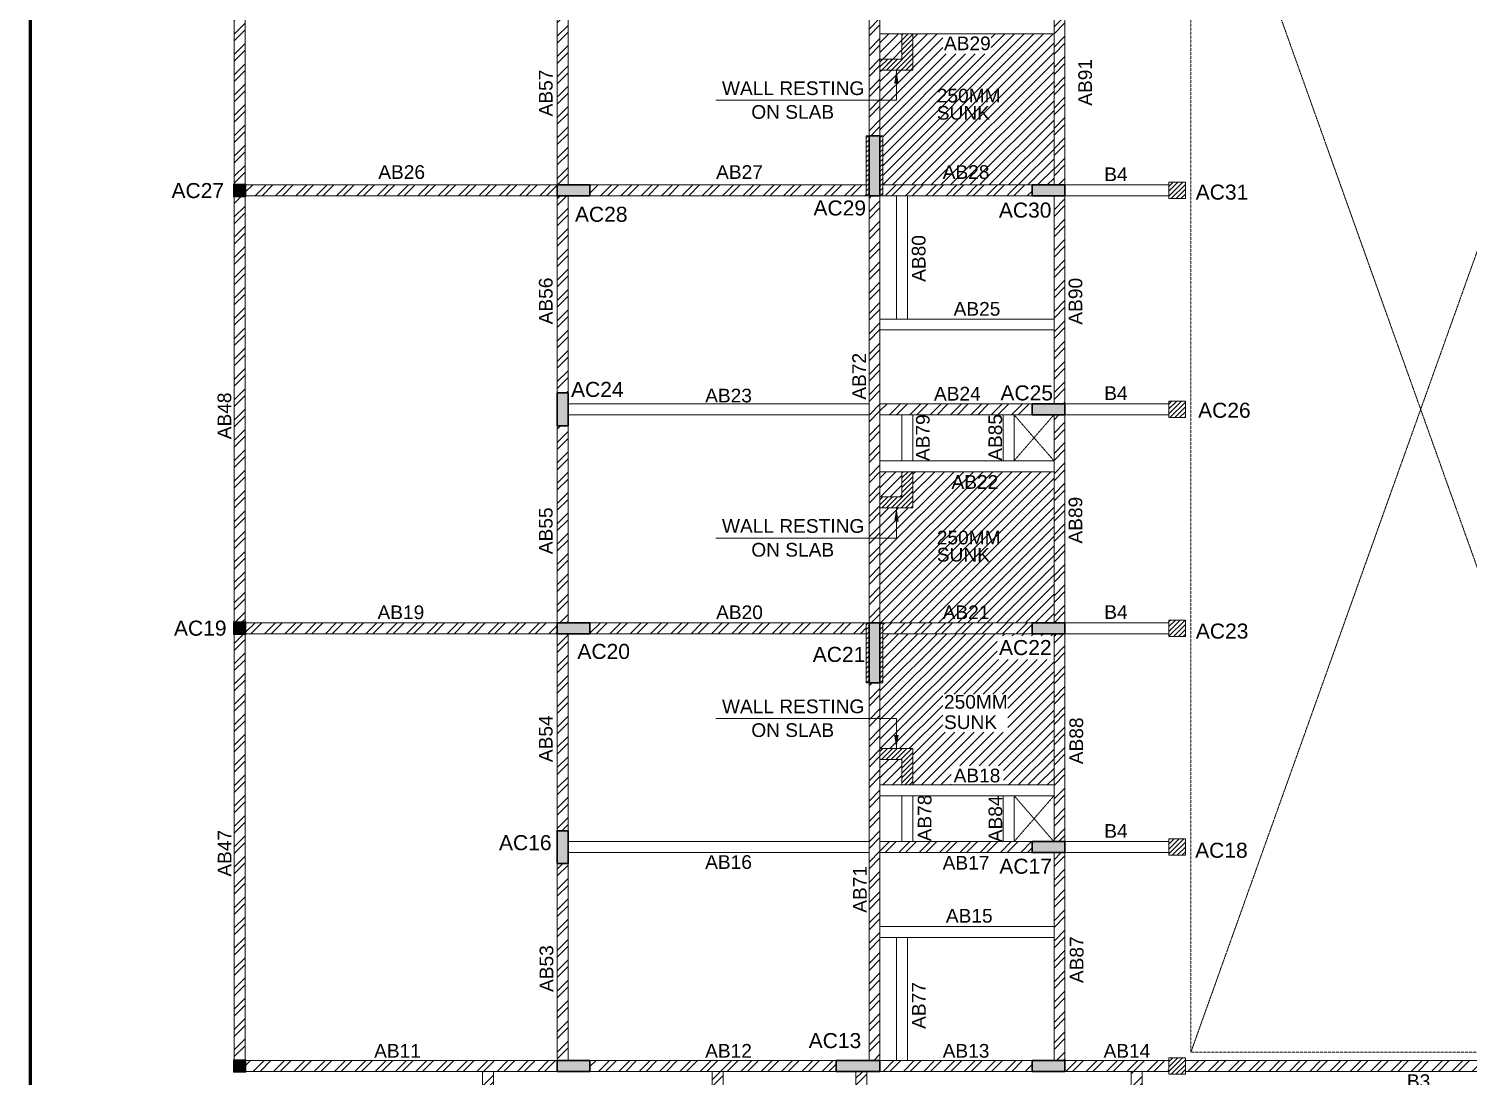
# Model space of a CAD drawing. Header units: metres. Extents: x 79516 to 173451, y -2110733 to -2039064.
# Drawn here: x 79516 to 105818, y -2080394 to -2061254 of the extents above; entities that cross this region are included whole.
import ezdxf
from ezdxf.enums import TextEntityAlignment as Align

# ---------------------------------------------------------------- set-up
doc = ezdxf.new("R2010")
doc.units = ezdxf.units.M
doc.header["$LTSCALE"] = 15
doc.header["$MEASUREMENT"] = 0
doc.linetypes.add('HIDDEN', pattern=[0.375, 0.25, -0.125])
for name, color, linetype, lineweight in [('BEAM NO_ASC', 7, 'Continuous', 20), ('BEAM_ASC', 1, 'Continuous', 20), ('BRICK WALL', 8, 'Continuous', 13), ('COLUMN HATCH_ASC', 155, 'Continuous', 0), ('COLUMN STOP_ASC', 122, 'Continuous', 20), ('COLUMN_ASC', 4, 'Continuous', 30), ('DIMENSION_ASC', 251, 'Continuous', 9), ('DUCT_ASC', 253, 'HIDDEN', 13), ('HATCH_ASC', 253, 'Continuous', 5), ('NEW COLUMN NO._ ASC', 7, 'Continuous', 25), ('STAIR_ASC', 150, 'Continuous', 13), ('TEXT_ASC', 7, 'Continuous', 25), ('VIEWPORT_ASC', 6, 'Continuous', 15), ('WALL ON SALB', 152, 'Continuous', 20)]:
    doc.layers.add(name, color=color, linetype=linetype, lineweight=lineweight)
doc.styles.add('ASC_DIMENSION', font='swiss.ttf', dxfattribs={"height": 250})
doc.styles.add('STANDERD ASC', font='swiss.ttf', dxfattribs={"height": 250})
doc.dimstyles.new('ASC_100mm', dxfattribs={"dimtxt": 250, "dimasz": 250, "dimexe": 50, "dimexo": 50, "dimgap": 100, "dimtad": 1, "dimdec": 0, "dimzin": 0, "dimdsep": 46, "dimtxsty": 'ASC_DIMENSION', "dimcen": 0, "dimclrd": 256, "dimclre": 256, "dimclrt": 7, "dimadec": 0, "dimazin": 0, "dimtfac": 1, "dimtdec": 0, "dimtofl": 0, "dimtmove": 0, "dimatfit": 2, "dimfxl": 1, "dimtolj": 1, "dimtzin": 0, "dimlwd": -1, "dimlwe": -1, "dimarcsym": 1})
pattern_1 = [(45, (-800708.77, -593580.78), (-185.61553, 185.61553), []), (45, (-800585.02, -593580.78), (-185.61553, 185.61553), [])]
pattern_2 = [(225, (-749605.28, -1319435.57), (88.388348, -88.388348), [])]
pattern_3 = [(45, (-866172.724, -431772.72), (-44.1941738, 44.1941738), [])]
pattern_4 = [(45, (-749605.276, -1327435.57), (-44.1941738, 44.1941738), [])]
pattern_5 = [(45, (-791679.156, -1371052.285), (-17.67766953, 17.67766953), [])]

# ---------------------------------------------------------------- blocks, each defined once
blk = doc.blocks.new('dwg5D38')
at = {"layer": 'STAIR_ASC'}
for p, q in [((-18, 28000, 0), (-18, 29100, 0)), ((5837, 29100, 0), (-18, 29100, 0)), ((82, 29100, 0), (82, 28000, 0)), ((367, 28000, 0), (367, 29100, 0)), ((652, 28000, 0), (652, 29100, 0)), ((937, 28000, 0), (937, 29100, 0)), ((1222, 28000, 0), (1222, 29100, 0)), ((1507, 28000, 0), (1507, 29100, 0)), ((1792, 28000, 0), (1792, 29100, 0)), ((2077, 28000, 0), (2077, 29100, 0)), ((2362, 28000, 0), (2362, 29100, 0)), ((2647, 28000, 0), (2647, 29100, 0)), ((2932, 28000, 0), (2932, 29100, 0)), ((3217, 28000, 0), (3217, 29100, 0)), ((3502, 28000, 0), (3502, 29100, 0)), ((3787, 28000, 0), (3787, 29100, 0)), ((4072, 28000, 0), (4072, 29100, 0)), ((4357, 28000, 0), (4357, 29100, 0)), ((4642, 28000, 0), (4642, 29100, 0)), ((4927, 28000, 0), (4927, 29100, 0)), ((5212, 28000, 0), (5212, 29100, 0)), ((19457, 29100, 0), (13602, 29100, 0)), ((14227, 28000, 0), (14227, 29100, 0)), ((14512, 28000, 0), (14512, 29100, 0)), ((14797, 28000, 0), (14797, 29100, 0)), ((15082, 28000, 0), (15082, 29100, 0)), ((15367, 28000, 0), (15367, 29100, 0)), ((15652, 28000, 0), (15652, 29100, 0)), ((15937, 28000, 0), (15937, 29100, 0)), ((16222, 28000, 0), (16222, 29100, 0)), ((16507, 28000, 0), (16507, 29100, 0)), ((16792, 28000, 0), (16792, 29100, 0)), ((17077, 28000, 0), (17077, 29100, 0)), ((17362, 28000, 0), (17362, 29100, 0)), ((17647, 28000, 0), (17647, 29100, 0)), ((17932, 28000, 0), (17932, 29100, 0)), ((18217, 28000, 0), (18217, 29100, 0)), ((18502, 28000, 0), (18502, 29100, 0)), ((18787, 28000, 0), (18787, 29100, 0)), ((19072, 28000, 0), (19072, 29100, 0)), ((19357, 29100, 0), (19357, 28000, 0)), ((19457, 28000, 0), (19457, 29100, 0)), ((-218, 27900, 0), (-218, 28000, 0)), ((-218, 28000, 0), (-18, 28000, 0)), ((5362, 27900, 0), (-218, 27900, 0)), ((82, 28000, 0), (5362, 28000, 0)), ((19357, 28000, 0), (14077, 28000, 0)), ((14077, 27900, 0), (19657, 27900, 0)), ((19657, 28000, 0), (19457, 28000, 0)), ((19657, 27900, 0), (19657, 28000, 0)), ((-800, 1300), (-800, 1200)), ((4780, 1300), (-800, 1300)), ((-800, 1200), (4780, 1200)), ((-600, 1200), (-600, 100)), ((-500, 100), (-500, 1200)), ((-215, 1200), (-215, 100)), ((70, 1200), (70, 100)), ((355, 1200), (355, 100)), ((640, 1200), (640, 100)), ((925, 1200), (925, 100)), ((1210, 1200), (1210, 100)), ((1495, 1200), (1495, 100)), ((1780, 1200), (1780, 100)), ((2065, 1200), (2065, 100)), ((2350, 1200), (2350, 100)), ((2635, 1200), (2635, 100)), ((2920, 1200), (2920, 100)), ((3205, 1200), (3205, 100)), ((3490, 1200), (3490, 100)), ((3775, 1200), (3775, 100)), ((4060, 1200), (4060, 100)), ((4345, 1200), (4345, 100)), ((4630, 1200), (4630, 100)), ((14560, 1300, 0), (20140, 1300, 0)), ((20140, 1200, 0), (14560, 1200, 0)), ((14710, 1200, 0), (14710, 100, 0)), ((14995, 1200, 0), (14995, 100, 0)), ((15280, 1200, 0), (15280, 100, 0)), ((15565, 1200, 0), (15565, 100, 0)), ((15850, 1200, 0), (15850, 100, 0)), ((16135, 1200, 0), (16135, 100, 0)), ((16420, 1200, 0), (16420, 100, 0)), ((16705, 1200, 0), (16705, 100, 0)), ((16990, 1200, 0), (16990, 100, 0)), ((17275, 1200, 0), (17275, 100, 0)), ((17560, 1200, 0), (17560, 100, 0)), ((17845, 1200, 0), (17845, 100, 0)), ((18130, 1200, 0), (18130, 100, 0)), ((18415, 1200, 0), (18415, 100, 0)), ((18700, 1200, 0), (18700, 100, 0)), ((18985, 1200, 0), (18985, 100, 0)), ((19270, 1200, 0), (19270, 100, 0)), ((19555, 1200, 0), (19555, 100, 0)), ((19840, 100, 0), (19840, 1200, 0)), ((19940, 1200, 0), (19940, 100, 0)), ((20140, 1300, 0), (20140, 1200, 0)), ((5255, 100), (-600, 100)), ((19940, 100, 0), (14085, 100, 0))]:
    blk.add_line(p, q, dxfattribs=at)
at = {"layer": 'STAIR_ASC', "elevation": 0}
for points in [[(5537, 27825), (5537, 27825, 0.414214), (5837, 28125), (5837, 29100)], [(13902, 27825), (13902, 27825, -0.414214), (13602, 28125), (13602, 29100)], [(4955, 1375), (4955, 1375, -0.414214), (5255, 1075), (5255, 100)], [(14385, 1375), (14385, 1375, 0.414214), (14085, 1075), (14085, 100)]]:
    blk.add_lwpolyline(points, format="xyb", dxfattribs=at)
at = {"layer": 'STAIR_ASC'}
for centre, radius, start, end in [((5362, 27825, 0), 175, 219.0153, 90), ((5362, 27825, 0), 75.1, 223.7824, 89.7644), ((14077, 27825, 0), 175, 90, 320.9847), ((14078, 27825, 0), 75.1, 90.2356, 316.2176), ((5267, 27744, 0), 50, 35.4902, 215.4902), ((14173, 27744, 0), 50, 324.5098, 144.5098), ((4685, 1456), 50, 144.5098, 324.5098), ((4780, 1375), 175, 270, 140.9847), ((4780, 1375), 75.1, 270.2356, 136.2176), ((14560, 1375, 0), 175, 39.0153, 270), ((14560, 1375, 0), 75.1, 43.7824, 269.7644), ((14655, 1456, 0), 50, 215.4902, 35.4902)]:
    blk.add_arc(centre, radius, start, end, dxfattribs=at)

msp = doc.modelspace()

# ---------------------------------------------------------------- hatches: boundary and pattern name
at = {"layer": 'BRICK WALL'}
h = msp.add_hatch(dxfattribs=at)
h.set_pattern_fill('ANSI32', color=256, scale=700)
h.set_pattern_definition(pattern_1)
h.paths.add_polyline_path([(94869.5, -2060107.5), (94869.5, -2056307.5), (95069.5, -2056307.5), (95069.5, -2056307.5), (95069.5, -2060107.5), (95069.5, -2060307.5), (95069.5, -2061147.5), (95069.5, -2061347.5), (95069.5, -2061807.5), (95069.5, -2062007.5), (95069.5, -2063207.5), (95069.5, -2063207.5), (95069.5, -2063207.5), (94869.5, -2063207.5), (94869.5, -2060307.5)])
h = msp.add_hatch(dxfattribs=at)
h.set_pattern_fill('ANSI32', color=256, scale=700)
h.set_pattern_definition(pattern_1)
h.paths.add_polyline_path([(83269.5, -2064092.5), (83469.5, -2064092.5), (83469.5, -2056322.5), (83269.5, -2056322.5)])
h = msp.add_hatch(dxfattribs=at)
h.set_pattern_fill('ANSI32', color=256, scale=700)
h.set_pattern_definition(pattern_1)
h.paths.add_polyline_path([(89169.5, -2064107.5), (89169.5, -2060507.5), (89369.5, -2060507.5), (89369.5, -2064107.5), (89169.5, -2064107.5)])
h = msp.add_hatch(dxfattribs=at)
h.set_pattern_fill('ANSI32', color=256, scale=700)
h.set_pattern_definition(pattern_1)
h.paths.add_polyline_path([(98449.5, -2064107.5), (98449.5, -2060307.5), (98249.5, -2060307.5), (98249.5, -2064107.5)])
h = msp.add_hatch(dxfattribs=at)
h.set_pattern_fill('ANSI32', color=256, scale=700)
h.set_pattern_definition(pattern_1)
h.paths.add_polyline_path([(83484.5, -2064307.5), (83484.5, -2064107.5), (89169.5, -2064107.5), (89169.5, -2064107.5), (89169.5, -2064289.9), (89169.5, -2064307.5), (89169.5, -2064307.5)])
h = msp.add_hatch(dxfattribs=at)
h.set_pattern_fill('ANSI32', color=256, scale=700)
h.set_pattern_definition(pattern_1)
h.paths.add_polyline_path([(89769.5, -2064307.5), (89769.5, -2064307.5), (89769.5, -2064307.5), (94819.5, -2064307.5), (94819.5, -2064107.5), (89769.5, -2064107.5), (89769.5, -2064307.5)])
h = msp.add_hatch(dxfattribs=at)
h.set_pattern_fill('ANSI32', color=256, scale=700)
h.set_pattern_definition(pattern_1)
h.paths.add_polyline_path([(95369.5, -2064307.5), (95569.5, -2064307.5), (97849.5, -2064307.5), (97849.5, -2064107.5), (95119.5, -2064107.5), (95119.5, -2064307.5)])
h = msp.add_hatch(dxfattribs=at)
h.set_pattern_fill('ANSI32', color=256, scale=700)
h.set_pattern_definition(pattern_1)
h.paths.add_polyline_path([(83469.5, -2072092.5), (83469.5, -2064322.5), (83269.5, -2064322.5), (83269.5, -2072092.5)])
h = msp.add_hatch(dxfattribs=at)
h.set_pattern_fill('ANSI32', color=256, scale=700)
h.set_pattern_definition(pattern_1)
h.paths.add_polyline_path([(89169.5, -2067907.5), (89369.5, -2067907.5), (89369.5, -2064307.5), (89169.5, -2064307.5), (89169.5, -2067907.5)])
h = msp.add_hatch(dxfattribs=at)
h.set_pattern_fill('ANSI32', color=256, scale=700)
h.set_pattern_definition(pattern_1)
h.paths.add_polyline_path([(94869.5, -2068307.5), (94869.5, -2072107.5), (95069.5, -2072107.5), (95069.5, -2072107.6), (95069.5, -2072107.5), (95069.5, -2070007.5), (95069.5, -2069807.5), (95069.5, -2069347.5), (95069.5, -2069147.5), (95069.5, -2068307.5), (95069.5, -2068107.5), (95069.5, -2066757.5), (95069.5, -2066557.5), (95069.5, -2064307.5), (95069.5, -2064307.5), (94869.5, -2064307.5), (94869.5, -2068107.5)])
h = msp.add_hatch(dxfattribs=at)
h.set_pattern_fill('ANSI32', color=256, scale=700)
h.set_pattern_definition(pattern_1)
h.paths.add_polyline_path([(98249.5, -2066757.4), (98249.5, -2068107.5), (98449.5, -2068107.5), (98449.5, -2064307.5), (98449.5, -2064307.5), (98249.5, -2064307.5), (98249.5, -2066557.4)])
h = msp.add_hatch(dxfattribs=at)
h.set_pattern_fill('ANSI32', color=256, scale=700)
h.set_pattern_definition(pattern_1)
h.paths.add_polyline_path([(95069.5, -2068307.5), (95469.5, -2068307.5), (95669.5, -2068307.5), (97519.7, -2068307.5), (97849.5, -2068307.5), (97849.5, -2068107.5), (95069.5, -2068107.5)])
h = msp.add_hatch(dxfattribs=at)
h.set_pattern_fill('ANSI32', color=256, scale=700)
h.set_pattern_definition(pattern_1)
h.paths.add_polyline_path([(98249.5, -2069347.5), (98249.5, -2069147.5), (98249.5, -2069147.5), (98249.5, -2068307.5), (98249.5, -2068307.5), (98449.5, -2068307.5), (98449.5, -2068307.5), (98449.5, -2072107.5), (98249.5, -2072107.5)])
h = msp.add_hatch(dxfattribs=at)
h.set_pattern_fill('ANSI32', color=256, scale=700)
h.set_pattern_definition(pattern_1)
h.paths.add_polyline_path([(89369.5, -2072107.5), (89369.5, -2068507.5), (89169.5, -2068507.5), (89169.5, -2072107.5)])
h = msp.add_hatch(dxfattribs=at)
h.set_pattern_fill('ANSI32', color=256, scale=700)
h.set_pattern_definition(pattern_1)
h.paths.add_polyline_path([(83269.5, -2080092.5), (83469.5, -2080092.5), (83469.5, -2072322.5), (83269.5, -2072322.5)])
h = msp.add_hatch(dxfattribs=at)
h.set_pattern_fill('ANSI32', color=256, scale=700)
h.set_pattern_definition(pattern_1)
h.paths.add_polyline_path([(83484.2, -2072307.5), (83484.2, -2072107.5), (89169.5, -2072107.5), (89169.2, -2072307.5), (83484.2, -2072307.5)])
h = msp.add_hatch(dxfattribs=at)
h.set_pattern_fill('ANSI32', color=256, scale=700)
h.set_pattern_definition(pattern_1)
h.paths.add_polyline_path([(89169.5, -2075907.5), (89369.5, -2075907.5), (89369.5, -2075907.5), (89369.5, -2075907.5), (89369.5, -2072307.5), (89169.5, -2072307.5)])
h = msp.add_hatch(dxfattribs=at)
h.set_pattern_fill('ANSI32', color=256, scale=700)
h.set_pattern_definition(pattern_1)
h.paths.add_polyline_path([(94819.5, -2072307.5), (94819.5, -2072107.5), (89769.5, -2072107.5), (89769.5, -2072307.5), (94819.5, -2072307.5)])
h = msp.add_hatch(dxfattribs=at)
h.set_pattern_fill('ANSI32', color=256, scale=700)
h.set_pattern_definition(pattern_1)
h.paths.add_polyline_path([(95119.5, -2072307.5), (97849.5, -2072307.5), (97849.5, -2072107.5), (95119.5, -2072107.5)])
h = msp.add_hatch(dxfattribs=at)
h.set_pattern_fill('ANSI32', color=256, scale=700)
h.set_pattern_definition(pattern_1)
h.paths.add_polyline_path([(98249.5, -2075267.5), (98249.5, -2076107.5), (98449.5, -2076107.5), (98449.5, -2072307.5), (98449.5, -2072307.5), (98249.5, -2072307.5), (98249.5, -2075067.5), (98249.5, -2075267.5)])
h = msp.add_hatch(dxfattribs=at)
h.set_pattern_fill('ANSI32', color=256, scale=700)
h.set_pattern_definition(pattern_1)
h.paths.add_polyline_path([(95069.5, -2080107.5), (95069.5, -2073207.5), (94869.5, -2073207.5), (94869.5, -2073207.5), (94869.5, -2080107.5)])
h = msp.add_hatch(dxfattribs=at)
h.set_pattern_fill('ANSI32', color=256, scale=700)
h.set_pattern_definition(pattern_1)
h.paths.add_polyline_path([(95069.5, -2076307.5), (97849.5, -2076307.5), (97849.5, -2076107.5), (95069.5, -2076107.5)])
h = msp.add_hatch(dxfattribs=at)
h.set_pattern_fill('ANSI32', color=256, scale=700)
h.set_pattern_definition(pattern_1)
h.paths.add_polyline_path([(89369.5, -2080107.5), (89369.5, -2076507.5), (89169.5, -2076507.5), (89169.5, -2080107.5)])
h = msp.add_hatch(dxfattribs=at)
h.set_pattern_fill('ANSI32', color=256, scale=700)
h.set_pattern_definition(pattern_1)
h.paths.add_polyline_path([(98249.5, -2077657.5), (98249.5, -2076307.5), (98449.5, -2076307.5), (98449.5, -2076307.5), (98449.5, -2080107.5), (98449.5, -2080107.5), (98249.5, -2080107.5), (98249.5, -2077857.5)])
h = msp.add_hatch(dxfattribs=at)
h.set_pattern_fill('ANSI32', color=256, scale=700)
h.set_pattern_definition(pattern_1)
h.paths.add_polyline_path([(83484.5, -2080107.5), (89169.5, -2080107.5), (89169.5, -2080307.5), (88004.5, -2080307.5), (87804.5, -2080307.5), (83484.5, -2080307.5)])
h = msp.add_hatch(dxfattribs=at)
h.set_pattern_fill('ANSI32', color=256, scale=700)
h.set_pattern_definition(pattern_1)
h.paths.add_polyline_path([(89769.5, -2080307.5), (92204.5, -2080307.5), (94269.5, -2080307.5), (94269.5, -2080307.5), (94269.5, -2080307.5), (94269.5, -2080107.5), (94269.5, -2080107.5), (89769.5, -2080107.5), (89769.5, -2080307.5)])
h = msp.add_hatch(dxfattribs=at)
h.set_pattern_fill('ANSI32', color=256, scale=700)
h.set_pattern_definition(pattern_1)
h.paths.add_polyline_path([(97849.5, -2080307.5), (97849.5, -2080107.5), (95569.5, -2080107.5), (95369.5, -2080107.5), (95069.5, -2080107.5), (95069.5, -2080307.5), (97849.5, -2080307.5)])
h = msp.add_hatch(dxfattribs=at)
h.set_pattern_fill('ANSI32', color=256, scale=700)
h.set_pattern_definition(pattern_1)
h.paths.add_polyline_path([(98449.5, -2080307.5), (98449.5, -2080114.4), (98449.5, -2080107.5), (98449.5, -2080107.5), (100349.5, -2080107.5), (100349.5, -2080307.5), (99859.5, -2080307.5), (99659.5, -2080307.5)])
h = msp.add_hatch(dxfattribs=at)
h.set_pattern_fill('ANSI32', color=256, scale=700)
h.set_pattern_definition(pattern_1)
h.paths.add_polyline_path([(100649.5, -2080307.5), (109249.5, -2080307.5), (109249.5, -2080107.5), (100649.5, -2080107.5)])
h = msp.add_hatch(dxfattribs=at)
h.set_pattern_fill('ANSI32', color=256, scale=700)
h.set_pattern_definition(pattern_1)
h.paths.add_polyline_path([(87804.5, -2082707.5), (88004.5, -2082707.5), (88004.5, -2080307.5), (87804.5, -2080307.5)])
h = msp.add_hatch(dxfattribs=at)
h.set_pattern_fill('ANSI32', color=256, scale=700)
h.set_pattern_definition(pattern_1)
h.paths.add_polyline_path([(92004.5, -2080307.5), (92204.5, -2080307.5), (92204.5, -2081507.5), (92204.5, -2081707.5), (92204.5, -2082707.5), (92004.5, -2082707.5)])
h = msp.add_hatch(dxfattribs=at)
h.set_pattern_fill('ANSI32', color=256, scale=700)
h.set_pattern_definition(pattern_1)
h.paths.add_polyline_path([(94629.5, -2082707.5), (94829.5, -2082707.5), (94829.5, -2080307.5), (94629.5, -2080307.5)])
h = msp.add_hatch(dxfattribs=at)
h.set_pattern_fill('ANSI32', color=256, scale=700)
h.set_pattern_definition(pattern_1)
h.paths.add_polyline_path([(99859.5, -2081507.5), (99859.5, -2080307.5), (99659.5, -2080307.5), (99659.5, -2082707.5), (99859.5, -2082707.5)])
at = {"layer": 'COLUMN HATCH_ASC'}
h = msp.add_hatch(color=256, dxfattribs=at)
h.dxf.hatch_style = 1
h.paths.add_polyline_path([(94869.5, -2064307.5), (94869.5, -2063207.5), (95069.5, -2063207.5), (95069.5, -2064307.5)])
h = msp.add_hatch(color=256, dxfattribs=at)
h.dxf.hatch_style = 1
h.paths.add_polyline_path([(83269.5, -2064107.5), (83269.5, -2064307.5), (83469.5, -2064307.5), (83469.5, -2064107.5)])
h = msp.add_hatch(color=256, dxfattribs=at)
h.dxf.hatch_style = 1
h.paths.add_polyline_path([(89169.5, -2064307.5), (89169.5, -2064107.5), (89769.5, -2064107.5), (89769.5, -2064307.5)])
h = msp.add_hatch(color=256, dxfattribs=at)
h.dxf.hatch_style = 1
h.paths.add_polyline_path([(97849.5, -2064307.5), (97849.5, -2064107.5), (98449.5, -2064107.5), (98449.5, -2064307.5)])
h = msp.add_hatch(color=256, dxfattribs=at)
h.dxf.hatch_style = 1
h.paths.add_polyline_path([(89169.5, -2068507.5), (89169.5, -2067907.5), (89369.5, -2067907.5), (89369.5, -2068507.5)])
h = msp.add_hatch(color=256, dxfattribs=at)
h.dxf.hatch_style = 1
h.paths.add_polyline_path([(97849.5, -2068307.5), (97849.5, -2068107.5), (98449.5, -2068107.5), (98449.5, -2068307.5)])
h = msp.add_hatch(color=256, dxfattribs=at)
h.dxf.hatch_style = 1
h.paths.add_polyline_path([(83269.2, -2072307.5), (83269.2, -2072107.5), (83469.2, -2072107.5), (83469.2, -2072307.5)])
h = msp.add_hatch(color=256, dxfattribs=at)
h.dxf.hatch_style = 1
h.paths.add_polyline_path([(89169.5, -2072307.5), (89169.5, -2072107.5), (89769.5, -2072107.5), (89769.5, -2072307.5)])
h = msp.add_hatch(color=256, dxfattribs=at)
h.dxf.hatch_style = 1
h.paths.add_polyline_path([(94869.5, -2073207.5), (94869.5, -2072107.5), (95069.5, -2072107.5), (95069.5, -2073207.5)])
h = msp.add_hatch(color=256, dxfattribs=at)
h.dxf.hatch_style = 1
h.paths.add_polyline_path([(97849.5, -2072307.5), (97849.5, -2072107.5), (98449.5, -2072107.5), (98449.5, -2072307.5)])
h = msp.add_hatch(color=256, dxfattribs=at)
h.dxf.hatch_style = 1
h.paths.add_polyline_path([(89169.5, -2076507.5), (89169.5, -2075907.5), (89369.5, -2075907.5), (89369.5, -2076507.5)])
h = msp.add_hatch(color=256, dxfattribs=at)
h.dxf.hatch_style = 1
h.paths.add_polyline_path([(97849.5, -2076307.5), (97849.5, -2076107.5), (98449.5, -2076107.5), (98449.5, -2076307.5)])
h = msp.add_hatch(color=256, dxfattribs=at)
h.dxf.hatch_style = 1
h.paths.add_polyline_path([(83269.5, -2080307.5), (83269.5, -2080107.5), (83469.5, -2080107.5), (83469.5, -2080307.5)])
h = msp.add_hatch(color=256, dxfattribs=at)
h.dxf.hatch_style = 1
h.paths.add_polyline_path([(89169.5, -2080307.5), (89169.5, -2080107.5), (89769.5, -2080107.5), (89769.5, -2080307.5)])
h = msp.add_hatch(color=256, dxfattribs=at)
h.dxf.hatch_style = 1
h.paths.add_polyline_path([(94269.5, -2080307.5), (94269.5, -2080107.5), (95069.5, -2080107.5), (95069.5, -2080307.5)])
h = msp.add_hatch(color=256, dxfattribs=at)
h.dxf.hatch_style = 1
h.paths.add_polyline_path([(97849.5, -2080307.5), (97849.5, -2080107.5), (98449.5, -2080107.5), (98449.5, -2080307.5)])
at = {"layer": 'COLUMN STOP_ASC'}
h = msp.add_hatch(dxfattribs=at)
h.set_pattern_fill('ANSI31', color=256, scale=500, style=0)
h.set_pattern_definition([(45, (-792452.14, -1361913.204), (-44.1941738, 44.1941738), [])])
h.paths.add_polyline_path([(94819.5, -2063207.5), (94819.5, -2064307.5), (94869.5, -2064307.5), (94869.5, -2063207.5)])
h = msp.add_hatch(dxfattribs=at)
h.set_pattern_fill('ANSI31', color=256, scale=500, style=0)
h.set_pattern_definition([(45, (-792202.14, -1361913.204), (-44.1941738, 44.1941738), [])])
h.paths.add_polyline_path([(95069.5, -2063207.5), (95069.5, -2064307.5), (95119.5, -2064307.5), (95119.5, -2063207.5)])
h = msp.add_hatch(dxfattribs=at)
h.set_pattern_fill('ANSI31', color=256, scale=200, style=0)
h.set_pattern_definition(pattern_5)
h.paths.add_polyline_path([(83254.5, -2064092.5), (83254.5, -2064322.5), (83484.5, -2064322.5), (83484.5, -2064092.5)])
h.paths.add_polyline_path([(83269.5, -2064107.5), (83269.5, -2064307.5), (83469.5, -2064307.5), (83469.5, -2064107.5)], flags=0)
h = msp.add_hatch(dxfattribs=at)
h.set_pattern_fill('ANSI31', color=256, scale=500, style=0)
h.set_pattern_definition(pattern_3)
h.paths.add_polyline_path([(100349.5, -2064357.5), (100349.5, -2064057.5), (100649.5, -2064057.5), (100649.5, -2064357.5)])
h = msp.add_hatch(dxfattribs=at)
h.set_pattern_fill('ANSI31', color=256, scale=500, style=0)
h.set_pattern_definition(pattern_3)
h.paths.add_polyline_path([(100349.5, -2068057.5), (100349.5, -2068357.5), (100649.5, -2068357.5), (100649.5, -2068057.5)])
h = msp.add_hatch(dxfattribs=at)
h.set_pattern_fill('ANSI31', color=256, scale=200, style=0)
h.set_pattern_definition(pattern_5)
h.paths.add_polyline_path([(83254.2, -2072322.5), (83254.2, -2072092.5), (83484.2, -2072092.5), (83484.2, -2072322.5)])
h.paths.add_polyline_path([(83269.2, -2072307.5), (83269.2, -2072107.5), (83469.2, -2072107.5), (83469.2, -2072307.5)], flags=0)
h = msp.add_hatch(dxfattribs=at)
h.set_pattern_fill('ANSI31', color=256, scale=500, style=0)
h.set_pattern_definition(pattern_3)
h.paths.add_polyline_path([(100349.5, -2072357.5), (100349.5, -2072057.5), (100649.5, -2072057.5), (100649.5, -2072357.5)])
h = msp.add_hatch(dxfattribs=at)
h.set_pattern_fill('ANSI31', color=256, scale=500, style=0)
h.set_pattern_definition([(45, (-792452.14, -1370813.205), (-44.1941738, 44.1941738), [])])
h.paths.add_polyline_path([(94819.5, -2072107.5), (94819.5, -2073207.5), (94869.5, -2073207.5), (94869.5, -2072107.5)])
h = msp.add_hatch(dxfattribs=at)
h.set_pattern_fill('ANSI31', color=256, scale=500, style=0)
h.set_pattern_definition([(45, (-792202.14, -1370813.204), (-44.1941738, 44.1941738), [])])
h.paths.add_polyline_path([(95069.5, -2072107.5), (95069.5, -2073207.5), (95119.5, -2073207.5), (95119.5, -2072107.5)])
h = msp.add_hatch(dxfattribs=at)
h.set_pattern_fill('ANSI31', color=256, scale=500, style=0)
h.set_pattern_definition(pattern_3)
h.paths.add_polyline_path([(100349.5, -2076357.5), (100349.5, -2076057.5), (100649.5, -2076057.5), (100649.5, -2076357.5)])
h = msp.add_hatch(dxfattribs=at)
h.set_pattern_fill('ANSI31', color=256, scale=200, style=0)
h.set_pattern_definition(pattern_5)
h.paths.add_polyline_path([(83254.5, -2080322.5), (83254.5, -2080092.5), (83484.5, -2080092.5), (83484.5, -2080322.5)])
h.paths.add_polyline_path([(83269.5, -2080307.5), (83269.5, -2080107.5), (83469.5, -2080107.5), (83469.5, -2080307.5)], flags=0)
h = msp.add_hatch(dxfattribs=at)
h.set_pattern_fill('ANSI31', color=256, scale=500, style=0)
h.set_pattern_definition(pattern_3)
h.paths.add_polyline_path([(100349.5, -2080357.5), (100349.5, -2080057.5), (100649.5, -2080057.5), (100649.5, -2080357.5)])
at = {"layer": 'HATCH_ASC'}
h = msp.add_hatch(dxfattribs=at)
h.set_pattern_fill('ANSI31', color=256, scale=1000, angle=180, style=0)
h.set_pattern_definition(pattern_2)
h.paths.add_polyline_path([(95069.5, -2061807.5), (95069.5, -2062007.5), (95669.5, -2062007.5), (95669.5, -2061347.5), (95469.5, -2061347.5), (95069.5, -2061347.5)])
h.paths.add_polyline_path([(96184.9, -2061324.1), (96184.9, -2061709.5), (97136.2, -2061709.5), (97136.2, -2061324.1)], flags=24)
h = msp.add_hatch(dxfattribs=at)
h.set_pattern_fill('ANSI31', color=256, scale=1000, angle=180, style=0)
h.set_pattern_definition(pattern_2)
edge = h.paths.add_edge_path(flags=24)
edge.add_line((96160.8, -2064061.1), (96160.8, -2063675.7))
edge.add_line((96160.8, -2064061.1), (97111.4, -2064061.1))
edge.add_line((97111.4, -2064061.1), (97111.4, -2063675.7))
edge.add_line((97111.4, -2063675.7), (96160.8, -2063675.7))
edge = h.paths.add_edge_path(flags=24)
edge.add_line((96054.3, -2062671.5), (96054.3, -2062286))
edge.add_line((96054.3, -2062671.5), (97294.6, -2062671.5))
edge.add_line((97294.6, -2062671.5), (97294.6, -2062286))
edge.add_line((97294.6, -2062286), (96054.3, -2062286))
h.paths.add_polyline_path([(96057.3, -2062592), (96057.3, -2062987.1), (97124.1, -2062987.1), (97124.1, -2062592)], flags=24)
h.paths.add_polyline_path([(98249.5, -2061347.5), (97102.2, -2061347.5), (97100.4, -2061712.4), (96216.6, -2061712.4), (96218.3, -2061347.5), (95669.5, -2061347.5), (95669.5, -2062007.5), (95069.5, -2062007.5), (95069.5, -2063207.5), (95119.5, -2063207.5), (95119.5, -2064107.5), (97849.5, -2064107.5), (97849.5, -2064107.5), (98249.5, -2064107.5)])
h = msp.add_hatch(dxfattribs=at)
h.set_pattern_fill('ANSI31', color=256, scale=1000, angle=180, style=0)
h.set_pattern_definition(pattern_2)
h.paths.add_polyline_path([(95069.5, -2072107.5), (95069.5, -2069347.5), (95469.5, -2069347.5), (95469.5, -2069807.5), (95069.5, -2069807.5), (95069.5, -2070007.5), (95669.5, -2070007.5), (95669.5, -2069347.5), (98249.5, -2069347.5), (98249.5, -2072107.5), (97849.5, -2072107.5), (97849.5, -2072107.5), (95119.5, -2072107.5), (95069.5, -2072107.5), (95069.5, -2072107.5)])
edge = h.paths.add_edge_path(flags=24)
edge.add_line((96054.3, -2070746.7), (96054.3, -2070361.3))
edge.add_line((96054.3, -2070746.7), (97294.6, -2070746.7))
edge.add_line((97294.6, -2070746.7), (97294.6, -2070361.3))
edge.add_line((97294.6, -2070361.3), (96054.3, -2070361.3))
h.paths.add_polyline_path([(96057.3, -2070667.3), (96057.3, -2071062.4), (97124.1, -2071062.4), (97124.1, -2070667.3)], flags=24)
h.paths.add_polyline_path([(96324, -2069341.3), (96324, -2069716.3), (97268.6, -2069716.3), (97268.6, -2069341.3)], flags=24)
h.paths.add_polyline_path([(96162.5, -2071722.4), (96162.5, -2072097.4), (97051.6, -2072097.4), (97051.6, -2071722.4)], flags=24)
h = msp.add_hatch(dxfattribs=at)
h.set_pattern_fill('ANSI31', color=256, scale=1000, angle=180, style=0)
h.set_pattern_definition(pattern_2)
h.paths.add_polyline_path([(95069.5, -2073207.5), (95119.5, -2073207.5), (95119.5, -2072307.5), (97849.5, -2072307.5), (98249.5, -2072307.5), (98249.5, -2072348.7), (97212, -2072348.7), (97212, -2072776.5), (98249.5, -2072776.5), (98249.5, -2075067.5), (97325.1, -2075067.5), (97325.1, -2074721.4), (96371.6, -2074721.4), (96371.6, -2075067.5), (95669.5, -2075067.5), (95669.5, -2074407.5), (95069.5, -2074407.5), (95069.5, -2073207.5)])
h.paths.add_polyline_path([(96215.9, -2073707.8), (96215.9, -2073407), (97391.7, -2073407), (97391.7, -2073707.8)])
h.paths.add_polyline_path([(96215.9, -2073407), (97391.7, -2073407), (97391.7, -2073707.8), (97220.6, -2073707.8), (96215.9, -2073707.8)])
edge = h.paths.add_edge_path()
edge.add_line((97406.2, -2074105.3), (97406.2, -2073411.5))
edge.add_line((97406.2, -2074105.3), (96215.9, -2074105.3))
edge.add_line((96215.9, -2074105.3), (96215.9, -2073411.5))
edge.add_line((96215.9, -2073411.5), (97406.2, -2073411.5))
h = msp.add_hatch(dxfattribs=at)
h.set_pattern_fill('ANSI31', color=256, scale=1000, angle=180, style=0)
h.set_pattern_definition(pattern_2)
h.paths.add_polyline_path([(95069.5, -2075067.5), (95069.5, -2074607.5), (95469.5, -2074607.5), (95469.5, -2075067.5)])
at = {"layer": 'WALL ON SALB'}
h = msp.add_hatch(dxfattribs=at)
h.set_pattern_fill('ANSI31', color=256, scale=500)
h.set_pattern_definition([(45, (-749605.276, -1319435.57), (-44.1941738, 44.1941738), [])])
h.paths.add_polyline_path([(95469.5, -2061807.5), (95069.5, -2061807.5), (95069.5, -2062007.5), (95669.5, -2062007.5), (95669.5, -2061347.5), (95469.5, -2061347.5)])
h = msp.add_hatch(dxfattribs=at)
h.set_pattern_fill('ANSI31', color=256, scale=500)
h.set_pattern_definition(pattern_4)
h.paths.add_polyline_path([(95069.5, -2069807.5), (95069.5, -2070007.5), (95669.5, -2070007.5), (95669.5, -2069347.5), (95469.5, -2069347.5), (95469.5, -2069807.5)])
h = msp.add_hatch(dxfattribs=at)
h.set_pattern_fill('ANSI31', color=256, scale=500)
h.set_pattern_definition(pattern_4)
h.paths.add_polyline_path([(95069.5, -2074607.5), (95069.5, -2074407.5), (95669.5, -2074407.5), (95669.5, -2075067.5), (95469.5, -2075067.5), (95469.5, -2074607.5)])

# ---------------------------------------------------------------- linework, layer by layer
at = {"layer": 'BEAM_ASC'}
for p, q in [((94869.5, -2063207.6, -4047.6), (94869.5, -2056307.5, -4047.6)), ((95069.5, -2063207.6, -4047.6), (95069.5, -2056307.5, -4047.6)), ((83269.5, -2056322.5, -4047.6), (83269.5, -2064092.5, -4047.6)), ((83469.5, -2056322.5, -4047.6), (83469.5, -2064092.5, -4047.6)), ((89169.5, -2064107.5, -4047.6), (89169.5, -2060507.5, -4047.6)), ((89369.5, -2064107.5, -4047.6), (89369.5, -2060507.5, -4047.6)), ((98249.5, -2060307.5, -4047.6), (98249.5, -2064107.5, -4047.6)), ((98449.5, -2060307.5, -4047.6), (98449.5, -2064107.5, -4047.6)), ((98249.5, -2061347.5, -4047.6), (95069.5, -2061347.5, -4047.6)), ((83484.5, -2064107.5, -4047.6), (89169.5, -2064107.5, -4047.6)), ((89769.5, -2064107.5, -4047.6), (94819.5, -2064107.5, -4047.6)), ((97849.5, -2064107.5, -4047.6), (95119.5, -2064107.5, -4047.6)), ((100349.5, -2064107.5, -4047.6), (98449.5, -2064107.5, -4047.6)), ((83269.5, -2064322.5, -4047.6), (83269.5, -2072092.5, -4047.6)), ((83469.5, -2064322.5, -4047.6), (83469.5, -2072092.5, -4047.6)), ((83484.5, -2064307.5, -4047.6), (89169.5, -2064307.5, -4047.6)), ((89169.5, -2067907.5, -4047.6), (89169.5, -2064307.5, -4047.6)), ((89369.5, -2067907.5, -4047.6), (89369.5, -2064307.5, -4047.6)), ((89769.5, -2064307.5, -4047.6), (94819.5, -2064307.5, -4047.6)), ((94869.5, -2072107.6, -4047.6), (94869.5, -2064307.5, -4047.6)), ((95069.5, -2072107.6, -4047.6), (95069.5, -2064307.5, -4047.6)), ((97849.5, -2064307.5, -4047.6), (95119.5, -2064307.5, -4047.6)), ((95369.5, -2064307.5, -4047.6), (95369.5, -2066557.5, -4047.6)), ((95569.5, -2064307.5, -4047.6), (95569.5, -2066557.5, -4047.6)), ((98249.5, -2064307.5, -4047.6), (98249.5, -2068107.5, -4047.6)), ((98449.5, -2064307.5, -4047.6), (98449.5, -2068107.5, -4047.6)), ((100349.5, -2064307.5, -4047.6), (98449.5, -2064307.5, -4047.6)), ((95069.5, -2066557.5, -4047.6), (98249.5, -2066557.4, -4047.6)), ((95069.5, -2066757.5, -4047.6), (98249.5, -2066757.4, -4047.6)), ((89369.5, -2068107.5, -4047.6), (94869.5, -2068107.5, -4047.6)), ((97849.5, -2068107.5, -4047.6), (95069.5, -2068107.5, -4047.6)), ((100349.5, -2068107.5, -4047.6), (98449.5, -2068107.5, -4047.6)), ((89369.5, -2068307.5, -4047.6), (94869.5, -2068307.5, -4047.6)), ((97849.5, -2068307.5, -4047.6), (95069.5, -2068307.5, -4047.6)), ((95469.5, -2068307.5, -4047.6), (95469.5, -2069147.5, -4047.6)), ((95669.5, -2068307.5, -4047.6), (95669.5, -2069147.5, -4047.6)), ((97319.7, -2068307.5, -4047.6), (97319.7, -2069147.5, -4047.6)), ((97519.7, -2068307.5, -4047.6), (97519.7, -2069147.5, -4047.6)), ((98249.5, -2068307.5, -4047.6), (98249.5, -2072107.5, -4047.6)), ((98449.5, -2068307.5, -4047.6), (98449.5, -2072107.5, -4047.6)), ((100349.5, -2068307.5, -4047.6), (98449.5, -2068307.5, -4047.6)), ((89169.5, -2072107.5, -4047.6), (89169.5, -2068507.5, -4047.6)), ((89369.5, -2072107.5, -4047.6), (89369.5, -2068507.5, -4047.6)), ((98249.5, -2069147.5, -4047.6), (95069.5, -2069147.5, -4047.6)), ((98249.5, -2069347.5, -4047.6), (95069.5, -2069347.5, -4047.6)), ((83269.5, -2072322.5, -4047.6), (83269.5, -2080092.5, -4047.6)), ((83469.5, -2072322.5, -4047.6), (83469.5, -2080092.5, -4047.6)), ((83484.2, -2072107.5, -4047.6), (89169.2, -2072107.5, -4047.6)), ((83484.2, -2072307.5, -4047.6), (89169.2, -2072307.5, -4047.6)), ((89169.5, -2075907.5, -4047.6), (89169.5, -2072307.5, -4047.6)), ((89369.5, -2075907.5, -4047.6), (89369.5, -2072307.5, -4047.6)), ((89769.5, -2072107.5, -4047.6), (94819.5, -2072107.5, -4047.6)), ((89769.5, -2072307.5, -4047.6), (94819.5, -2072307.5, -4047.6)), ((95119.5, -2072107.5, -4047.6), (97849.5, -2072107.5, -4047.6)), ((95119.5, -2072307.5, -4047.6), (97849.5, -2072307.5, -4047.6)), ((98249.5, -2072307.5, -4047.6), (98249.5, -2076107.5, -4047.6)), ((100349.5, -2072107.5, -4047.6), (98449.5, -2072107.5, -4047.6)), ((98449.5, -2072307.5, -4047.6), (98449.5, -2076107.5, -4047.6)), ((100349.5, -2072307.5, -4047.6), (98449.5, -2072307.5, -4047.6)), ((94869.5, -2073207.5, -4047.6), (94869.5, -2080107.5, -4047.6)), ((95069.5, -2073207.5, -4047.6), (95069.5, -2080107.5, -4047.6)), ((98249.5, -2075067.5, -4047.6), (95069.5, -2075067.5, -4047.6)), ((98249.5, -2075267.5, -4047.6), (95069.5, -2075267.5, -4047.6)), ((95469.5, -2075267.5, -4047.6), (95469.5, -2076107.5, -4047.6)), ((95669.5, -2075267.5, -4047.6), (95669.5, -2076107.5, -4047.6)), ((97319.7, -2075267.5, -4047.6), (97319.7, -2076107.5, -4047.6)), ((97519.7, -2075267.5, -4047.6), (97519.7, -2076107.5, -4047.6)), ((94869.5, -2076107.5, -4047.6), (89369.5, -2076107.5, -4047.6)), ((97849.5, -2076107.5, -4047.6), (95069.5, -2076107.5, -4047.6)), ((100349.5, -2076107.5, -4047.6), (98449.5, -2076107.5, -4047.6)), ((89169.5, -2076507.5, -4047.6), (89169.5, -2080107.5, -4047.6)), ((94869.5, -2076307.5, -4047.6), (89369.5, -2076307.5, -4047.6)), ((89369.5, -2076507.5, -4047.6), (89369.5, -2080107.5, -4047.6)), ((97849.5, -2076307.5, -4047.6), (95069.5, -2076307.5, -4047.6)), ((98249.5, -2076307.5, -4047.6), (98249.5, -2080107.5, -4047.6)), ((98449.5, -2076307.5, -4047.6), (98449.5, -2080107.5, -4047.6)), ((100349.5, -2076307.5, -4047.6), (98449.5, -2076307.5, -4047.6)), ((95069.5, -2077657.5, -4047.6), (98249.5, -2077657.5, -4047.6)), ((95069.5, -2077857.5, -4047.6), (98249.5, -2077857.5, -4047.6)), ((95369.5, -2077857.5, -4047.6), (95369.5, -2080107.5, -4047.6)), ((95569.5, -2077857.5, -4047.6), (95569.5, -2080107.5, -4047.6)), ((83484.5, -2080107.5, -4047.6), (89169.5, -2080107.5, -4047.6)), ((89769.5, -2080107.5, -4047.6), (94269.5, -2080107.5, -4047.6)), ((95069.4, -2080107.5, -4047.6), (97849.5, -2080107.5, -4047.6)), ((98449.4, -2080107.5, -4047.6), (100349.5, -2080107.5, -4047.6)), ((100649.5, -2080107.5, -4047.6), (109249.5, -2080107.5, -4047.6)), ((83484.5, -2080307.5, -4047.6), (89169.5, -2080307.5, -4047.6)), ((87804.5, -2082707.5, -4047.6), (87804.5, -2080307.5, -4047.6)), ((88004.5, -2082707.5, -4047.6), (88004.5, -2080307.5, -4047.6)), ((89769.5, -2080307.5, -4047.6), (94269.5, -2080307.5, -4047.6)), ((92004.5, -2080307.5, -4047.6), (92004.5, -2082707.5, -4047.6)), ((92204.5, -2080307.5, -4047.6), (92204.5, -2082707.5, -4047.6)), ((94629.5, -2080307.5, -4047.6), (94629.5, -2082707.5, -4047.6)), ((94829.5, -2080307.5, -4047.6), (94829.5, -2082707.4, -4047.6)), ((95069.4, -2080307.5, -4047.6), (97849.5, -2080307.5, -4047.6)), ((98449.4, -2080307.5, -4047.6), (100349.5, -2080307.5, -4047.6)), ((99659.5, -2080307.5, -4047.6), (99659.5, -2082707.5, -4047.6)), ((99859.5, -2080307.5, -4047.6), (99859.5, -2082707.5, -4047.6)), ((100649.5, -2080307.5, -4047.6), (109249.5, -2080307.5, -4047.6))]:
    msp.add_line(p, q, dxfattribs=at)
at = {"layer": 'COLUMN STOP_ASC', "elevation": -4047.6}
for points in [[(94869.5, -2063207.5), (94819.5, -2063207.5), (94819.5, -2064307.5), (94869.5, -2064307.5)], [(95119.5, -2063207.5), (95069.5, -2063207.5), (95069.5, -2064307.5), (95119.5, -2064307.5)], [(83484.5, -2064092.5), (83254.5, -2064092.5), (83254.5, -2064322.5), (83484.5, -2064322.5)], [(100349.5, -2064057.5), (100649.5, -2064057.5), (100649.5, -2064357.5), (100349.5, -2064357.5)], [(100349.5, -2068057.5), (100649.5, -2068057.5), (100649.5, -2068357.5), (100349.5, -2068357.5)], [(83484.2, -2072322.5), (83254.2, -2072322.5), (83254.2, -2072092.5), (83484.2, -2072092.5)], [(100349.5, -2072057.5), (100649.5, -2072057.5), (100649.5, -2072357.5), (100349.5, -2072357.5)], [(94869.5, -2072107.5), (94819.5, -2072107.5), (94819.5, -2073207.5), (94869.5, -2073207.5)], [(95119.5, -2072107.5), (95069.5, -2072107.5), (95069.5, -2073207.5), (95119.5, -2073207.5)], [(100349.5, -2076057.5), (100649.5, -2076057.5), (100649.5, -2076357.5), (100349.5, -2076357.5)], [(83484.5, -2080322.5), (83254.5, -2080322.5), (83254.5, -2080092.5), (83484.5, -2080092.5)], [(100349.5, -2080057.5), (100649.5, -2080057.5), (100649.5, -2080357.5), (100349.5, -2080357.5)]]:
    msp.add_lwpolyline(points, close=True, dxfattribs=at)
at = {"layer": 'COLUMN_ASC', "elevation": -4047.6}
for points in [[(94869.5, -2064307.5), (95069.5, -2064307.5), (95069.5, -2063207.5), (94869.5, -2063207.5)], [(83469.5, -2064107.5), (83269.5, -2064107.5), (83269.5, -2064307.5), (83469.5, -2064307.5)], [(89769.5, -2064307.5), (89769.5, -2064107.5), (89169.5, -2064107.5), (89169.5, -2064307.5)], [(98449.5, -2064307.5), (98449.5, -2064107.5), (97849.5, -2064107.5), (97849.5, -2064307.5)], [(89169.5, -2068507.5), (89369.5, -2068507.5), (89369.5, -2067907.5), (89169.5, -2067907.5)], [(98449.5, -2068307.5), (98449.5, -2068107.5), (97849.5, -2068107.5), (97849.5, -2068307.5)], [(83469.2, -2072307.5), (83269.2, -2072307.5), (83269.2, -2072107.5), (83469.2, -2072107.5)], [(89769.5, -2072307.5), (89769.5, -2072107.5), (89169.5, -2072107.5), (89169.5, -2072307.5)], [(94869.5, -2073207.5), (95069.5, -2073207.5), (95069.5, -2072107.5), (94869.5, -2072107.5)], [(98449.5, -2072307.5), (98449.5, -2072107.5), (97849.5, -2072107.5), (97849.5, -2072307.5)], [(89169.5, -2076507.5), (89369.5, -2076507.5), (89369.5, -2075907.5), (89169.5, -2075907.5)], [(98449.5, -2076307.5), (98449.5, -2076107.5), (97849.5, -2076107.5), (97849.5, -2076307.5)], [(83469.5, -2080307.5), (83269.5, -2080307.5), (83269.5, -2080107.5), (83469.5, -2080107.5)], [(89769.5, -2080307.5), (89769.5, -2080107.5), (89169.5, -2080107.5), (89169.5, -2080307.5)], [(95069.5, -2080307.5), (95069.5, -2080107.5), (94269.5, -2080107.5), (94269.5, -2080307.5)], [(98449.5, -2080307.5), (98449.5, -2080107.5), (97849.5, -2080107.5), (97849.5, -2080307.5)]]:
    msp.add_lwpolyline(points, close=True, dxfattribs=at)
at = {"layer": 'DUCT_ASC'}
for p, q in [((109149.5, -2079957.5, -4047.6), (100749.5, -2056457.5, -4047.6)), ((109149.5, -2056457.5, -4047.6), (100749.5, -2079957.5, -4047.6)), ((98249.5, -2068307.5, -4047.6), (97519.7, -2069147.5, -4047.6)), ((97519.7, -2068307.5, -4047.6), (98249.5, -2069147.5, -4047.6)), ((97519.7, -2075267.5, -4047.6), (98249.5, -2076107.5, -4047.6)), ((98249.5, -2075267.5, -4047.6), (97519.7, -2076107.5, -4047.6))]:
    msp.add_line(p, q, dxfattribs=at)
at = {"layer": 'DUCT_ASC', "elevation": -4047.6}
msp.add_lwpolyline([(100749.5, -2056457.5), (109149.5, -2056457.5), (109149.5, -2079957.5), (100749.5, -2079957.5)], close=True, dxfattribs=at)
at = {"layer": 'VIEWPORT_ASC', "const_width": 55.8}
msp.add_lwpolyline([(173335.8, -2110704.2), (79543.7, -2110705.1), (79543.7, -2044459.6), (173335.8, -2044458.6)], close=True, dxfattribs=at)
at = {"layer": 'WALL ON SALB', "elevation": -4047.6}
for points in [[(95469.5, -2061347.5), (95469.5, -2061807.5), (95069.5, -2061807.5), (95069.5, -2062007.5), (95669.5, -2062007.5), (95669.5, -2061347.5), (95469.5, -2061347.5)], [(95469.5, -2069347.5), (95469.5, -2069807.5), (95069.5, -2069807.5), (95069.5, -2070007.5), (95669.5, -2070007.5), (95669.5, -2069347.5), (95469.5, -2069347.5)], [(95469.5, -2075067.5), (95469.5, -2074607.5), (95069.5, -2074607.5), (95069.5, -2074407.5), (95669.5, -2074407.5), (95669.5, -2075067.5), (95469.5, -2075067.5)]]:
    msp.add_lwpolyline(points, dxfattribs=at)

# ---------------------------------------------------------------- block references
at = {"layer": 'STAIR_ASC'}
msp.add_blockref('dwg5D38', (95229.5, -2082807.5, -4047.6), dxfattribs=at)

# ---------------------------------------------------------------- texts
at = {"layer": 'BEAM NO_ASC', "style": 'STANDERD ASC'}
for s, rotation, p in [('AB29', 0, (96666.3, -2061720.3, -4047.6)), ('AB91', 90, (99018.4, -2062233.2, -4047.6)), ('AB57', 90, (89162.2, -2062427.5, -4047.6)), ('AB26', 0, (86329.2, -2064071.9, -4047.6)), ('AB27', 0, (92502.1, -2064071.9, -4047.6)), ('AB28', 0, (96642.1, -2064071.9, -4047.6)), ('B4', 360, (99381.2, -2064112.3, -4047.6)), ('AB80', 90, (95976.6, -2065450.7, -4047.6)), ('AB56', 90, (89162.2, -2066227.5, -4047.6)), ('AB90', 90, (98841.6, -2066233.2, -4047.6)), ('AB25', 0, (96842.1, -2066571.4, -4047.6)), ('AB72', 90, (94888.8, -2067604, -4047.6)), ('AB23', 0, (92302.1, -2068155.9, -4047.6)), ('AB24', 0, (96483.1, -2068122.3, -4047.6)), ('B4', 360, (99381.2, -2068112.3, -4047.6)), ('AB48', 90, (83290.4, -2068327.5, -4047.6)), ('AB79', 90, (96052.3, -2068725.9, -4047.6)), ('AB85', 90, (97375.7, -2068720.4, -4047.6)), ('AB22', 0, (96803.6, -2069735.7, -4047.6)), ('AB89', 90, (98841.6, -2070233.2, -4047.6)), ('AB55', 90, (89162.2, -2070427.5, -4047.6)), ('AB19', 0, (86315.1, -2072116.8, -4047.6)), ('AB20', 0, (92502.1, -2072116.8, -4047.6)), ('AB21', 0, (96642.1, -2072116.8, -4047.6)), ('B4', 360, (99381.2, -2072112.3, -4047.6)), ('AB54', 90, (89162.2, -2074227.5, -4047.6)), ('AB88', 90, (98856, -2074265.4, -4047.6)), ('AB18', 0, (96842.1, -2075099.1, -4047.6)), ('AB78', 90, (96085.5, -2075674.9, -4047.6)), ('AB84', 90, (97377.9, -2075691.5, -4047.6)), ('AB47', 90, (83294.5, -2076320, -4047.6)), ('B4', 360, (99381.2, -2076112.3, -4047.6)), ('AB16', 0, (92302.1, -2076680.4, -4047.6)), ('AB17', 0, (96642.1, -2076694.1, -4047.6)), ('AB71', 90, (94901.9, -2076979.5, -4047.6)), ('AB15', 0, (96700.7, -2077662.6, -4047.6)), ('AB87', 90, (98863.1, -2078265.4, -4047.6)), ('AB53', 90, (89175.4, -2078427.5, -4047.6)), ('AB77', 90, (95979.8, -2079102.5, -4047.6)), ('AB11', 0, (86253.6, -2080130.2, -4047.6)), ('AB12', 0, (92302.1, -2080130.2, -4047.6)), ('AB13', 0, (96642.1, -2080130.2, -4047.6)), ('AB14', 0, (99582.1, -2080130.2, -4047.6)), ('B3', 0, (104911.4, -2080684.4, -4047.6))]:
    msp.add_text(s, height=250, rotation=rotation, dxfattribs=at).set_placement(p, align=Align.BOTTOM_CENTER)
at = {"layer": 'NEW COLUMN NO._ ASC', "color": 3, "style": 'STANDERD ASC'}
for s, p in [('AC27', (82604.4, -2064430.2, 0)), ('AC31', (101319, -2064458.6, -4047.6)), ('AC29', (94334.4, -2064748, -4047.6)), ('AC30', (97722.2, -2064787.1, -4047.6)), ('AC28', (89976, -2064863.2, -4047.6)), ('AC24', (89904.6, -2068064, -4047.6)), ('AC25', (97750.8, -2068128, -8095.1)), ('AC26', (101362.6, -2068444.8, -4047.6)), ('AC19', (82649.2, -2072426.3, -8095.1)), ('AC23', (101321.7, -2072479.7, -4047.6)), ('AC20', (90020.6, -2072851, -8095.1)), ('AC21', (94321.3, -2072905.8, -4047.6)), ('AC22', (97724.9, -2072780.9, -4047.6)), ('AC16', (88587.8, -2076345.9, -4047.6)), ('AC18', (101308.1, -2076485, -4047.6)), ('AC17', (97731.2, -2076776.5, -4047.6)), ('AC13', (94246.9, -2079962.7))]:
    msp.add_text(s, height=275, dxfattribs=at).set_placement(p, align=Align.BOTTOM_CENTER)
at = {"layer": 'TEXT_ASC', "color": 3, "style": 'STANDERD ASC'}
for s, p in [('WALL RESTING', (92182.3, -2062464.5, 0)), ('250MM', (96107.8, -2062600.3, -4047.6)), ('ON SLAB', (92718.1, -2062898.6, 0)), ('SUNK', (96107.8, -2062914.3, -4047.6)), ('WALL RESTING', (92182.3, -2070464.5, 0)), ('250MM', (96107.8, -2070675.5, -4047.6)), ('ON SLAB', (92718.1, -2070898.6, 0)), ('SUNK', (96107.8, -2070989.6, -4047.6)), ('WALL RESTING', (92182.3, -2073760.4, -4047.6)), ('250MM', (96239.4, -2073678.1, -4047.6)), ('SUNK', (96239.4, -2074049.8, -4047.6)), ('ON SLAB', (92718.1, -2074194.5, -4047.6))]:
    msp.add_text(s, height=250, dxfattribs=at).set_placement(p)

# ---------------------------------------------------------------- leaders
at = {"layer": 'DIMENSION_ASC'}
for points in [[(95369.5, -2062007.5, -4047.6), (95369.5, -2062559.5, -4047.6), (92069.5, -2062559.5, -4047.6)], [(95369.5, -2070007.5, -4047.6), (95369.5, -2070559.5, -4047.6), (92069.5, -2070559.5, -4047.6)], [(95369.5, -2074407.5, -4047.6), (95369.5, -2073855.4, -4047.6), (92069.5, -2073855.4, -4047.6)]]:
    msp.add_leader(points, dimstyle='ASC_100mm', override={"dimgap": 100, "dimtad": 0, "dimarcsym": 0}, dxfattribs=at)

doc.saveas('drawing.dxf')
